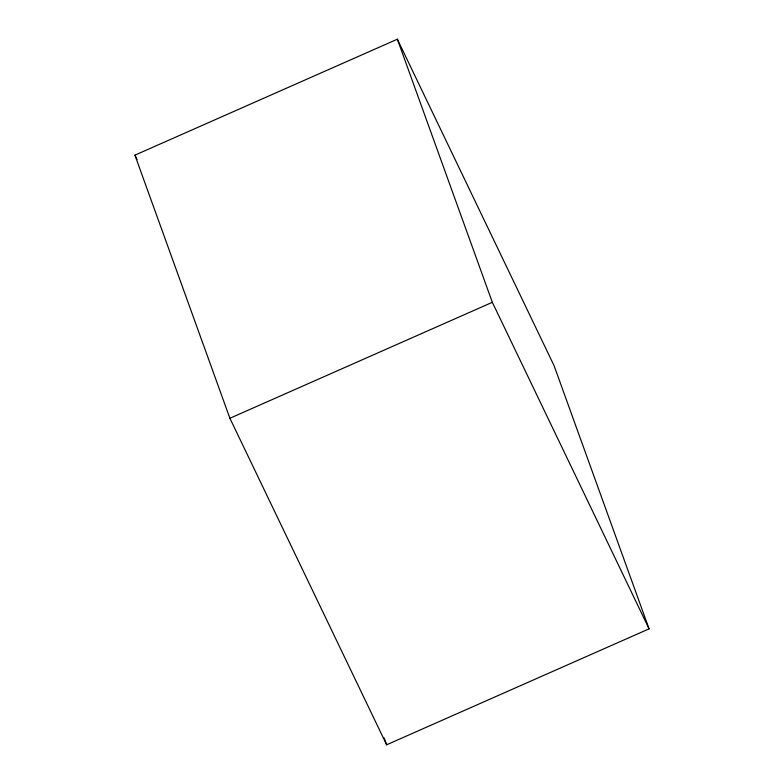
<?xml version="1.0" encoding="UTF-8"?>
<svg xmlns="http://www.w3.org/2000/svg" width="784" height="784" viewBox="0 0 784 784"><rect width="100%" height="100%" fill="white"/><g stroke="black" fill="none" stroke-linecap="round" stroke-linejoin="round"><path stroke-width="1.18" d="M134.926 155.154L397.361 39.2L554.102 365.736L649.074 628.846L386.639 744.8L229.898 418.264L134.926 155.154L137.043 159.564M229.898 418.264L492.332 302.31L397.361 39.2M492.332 302.31L649.074 628.846M384.15 737.911L386.639 744.8"/></g></svg>
